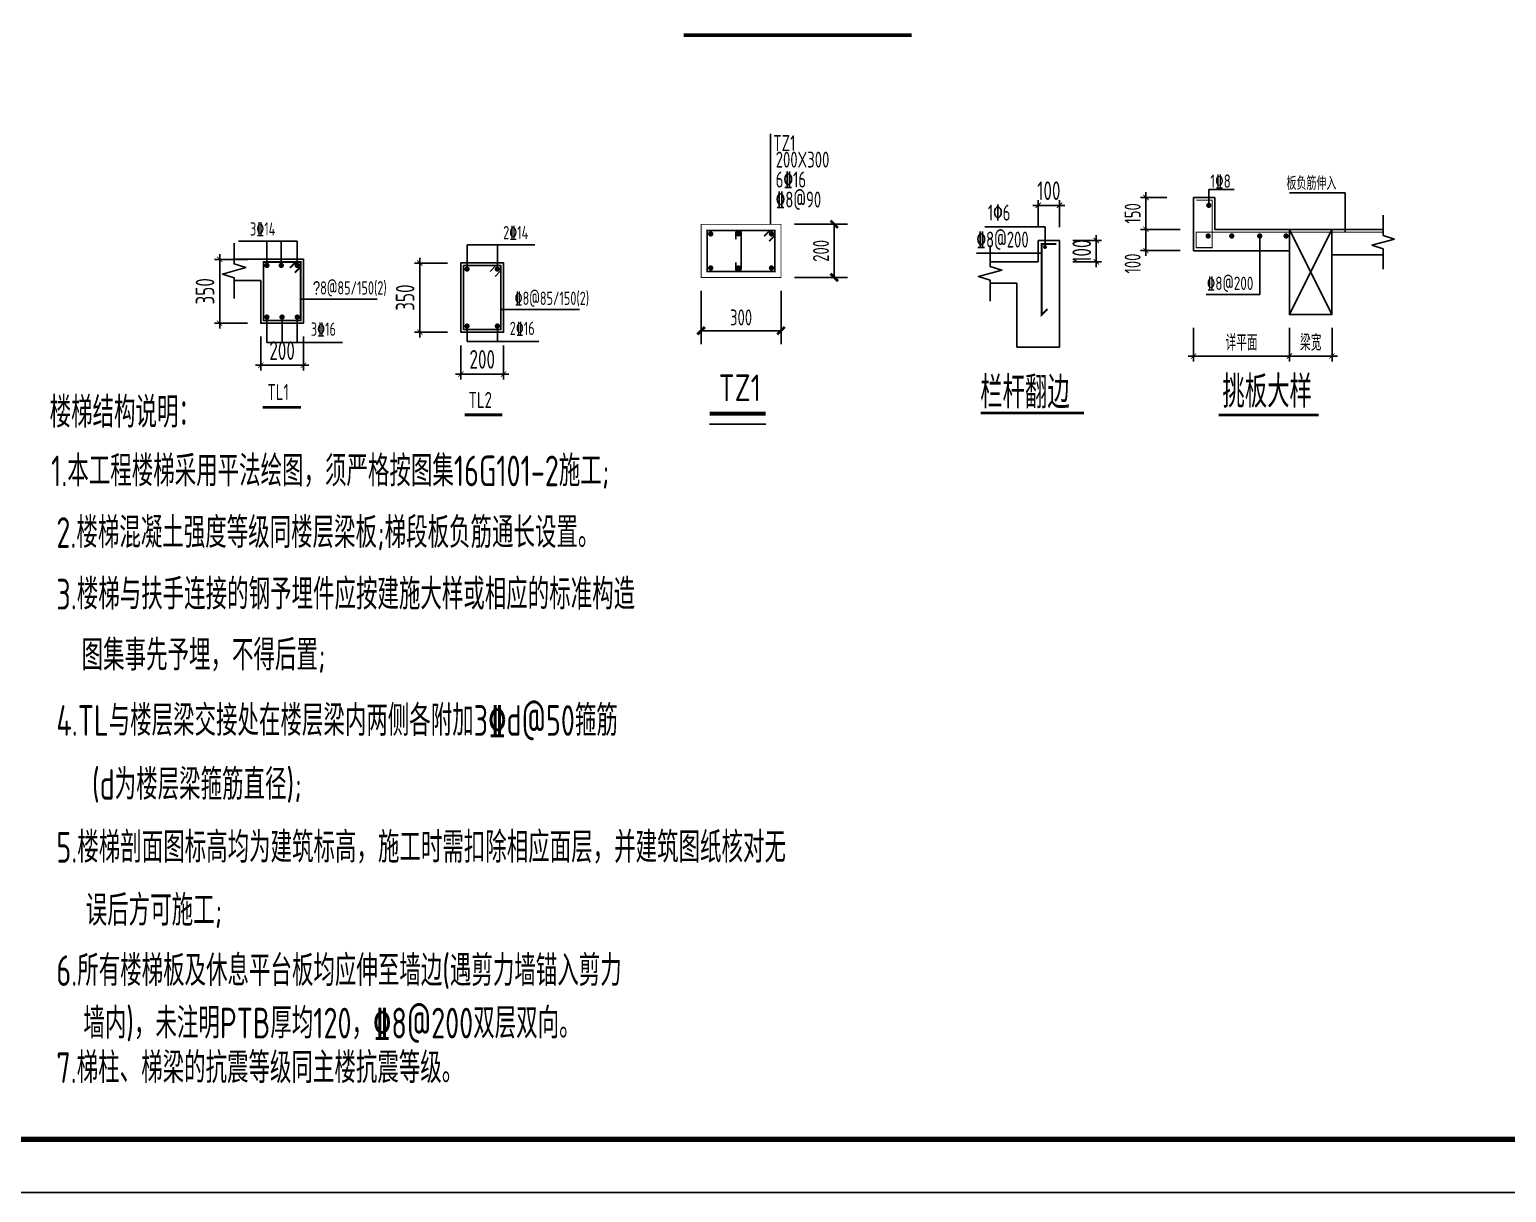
# Model space of a CAD drawing. Extents: x 169490 to 7584583, y -2399407 to 1374371.
# Drawn here: x 617758 to 631624, y 467283 to 478203 of the extents above; entities that cross this region are included whole.
import ezdxf
from ezdxf.enums import TextEntityAlignment as Align

# ---------------------------------------------------------------- set-up
doc = ezdxf.new("R2010")
doc.units = 0
doc.header["$LTSCALE"] = 100
doc.linetypes.add('H3普通虚线', pattern=[4.2, 3, -1.2])
doc.layers.get('0').update_dxf_attribs({"linetype": 'CONTINUOUS'})
doc.layers.get('DEFPOINTS').update_dxf_attribs({"linetype": 'CONTINUOUS'})
for name, color, linetype in [('COLU', 7, 'CONTINUOUS'), ('DIM', 3, 'CONTINUOUS'), ('DIM_SYMB', 3, 'CONTINUOUS'), ('S-BEAM-LINE2', 4, 'H3普通虚线'), ('S-DETL-DIM', 151, 'CONTINUOUS'), ('S-DETL-LINE1', 2, 'CONTINUOUS'), ('S-DETL-LINE2', 2, 'H3普通虚线'), ('S-DETL-TEXT', 7, 'CONTINUOUS'), ('S-SLAB-DIM', 92, 'CONTINUOUS'), ('S-SLAB-RBAR', 1, 'CONTINUOUS'), ('STAIR', 2, 'CONTINUOUS'), ('STEEL', 6, 'CONTINUOUS'), ('TEXT', 7, 'CONTINUOUS'), ('THIN', 190, 'CONTINUOUS'), ('WALL_REIN', 1, 'CONTINUOUS'), ('WALL_TEXT', 7, 'CONTINUOUS'), ('图框', 140, 'CONTINUOUS'), ('文字', 7, 'CONTINUOUS'), ('楼梯', 7, 'CONTINUOUS'), ('门编号', 6, 'CONTINUOUS')]:
    doc.layers.add(name, color=color, linetype=linetype)
doc.layers.add('rein', color=10, linetype='CONTINUOUS', lineweight=18)
doc.styles.add('TS', font='tssdeng.shx', dxfattribs={"width": 0.7, "height": 350, "bigfont": 'tssdchn.shx'})
doc.styles.add('TSSD_Dimension', font='Tssdeng.shx', dxfattribs={"width": 0.7, "bigfont": 'tssdchn.shx'})
doc.styles.add('TSSD_Label', font='Tssdeng.shx', dxfattribs={"width": 0.7, "bigfont": 'hztxt.shx'})
doc.styles.add('TSSD_REIN', font='tssdeng.shx', dxfattribs={"width": 0.7, "bigfont": 'hztxt.shx'})
doc.dimstyles.new('TSSD_20_100', dxfattribs={"dimtxt": 300, "dimasz": 100, "dimexe": 250, "dimexo": 250, "dimgap": 100, "dimtad": 1, "dimdec": 0, "dimlfac": 0.2, "dimzin": 0, "dimdsep": 46, "dimtxsty": 'TSSD_Dimension', "dimblk": '_TSDBK', "dimcen": 0, "dimclrt": 7, "dimadec": 0, "dimazin": 0, "dimtfac": 1, "dimtdec": 0, "dimtix": 1, "dimtmove": 2, "dimatfit": 3, "dimldrblk": '_TSDBK', "dimfxl": 1, "dimtolj": 1, "dimtzin": 0, "dimarcsym": 0})
doc.dimstyles.new('TSSD_25_50', dxfattribs={"dimtxt": 150, "dimasz": 50, "dimexe": 50, "dimexo": 125, "dimgap": 50, "dimtad": 1, "dimdec": 0, "dimlfac": 0.5, "dimzin": 0, "dimdsep": 46, "dimtxsty": 'TSSD_Dimension', "dimblk": 'ARCHTICK', "dimblk1": 'ARCHTICK', "dimblk2": 'ARCHTICK', "dimcen": 0, "dimdle": 50, "dimclrt": 7, "dimadec": 0, "dimazin": 0, "dimtfac": 1, "dimtdec": 0, "dimtix": 1, "dimtmove": 2, "dimatfit": 3, "dimfxl": 1, "dimtolj": 1, "dimtzin": 0, "dimarcsym": 0})
doc.dimstyles.new('TSSD_50_50', dxfattribs={"dimtxt": 175, "dimasz": 50, "dimexe": 50, "dimexo": 125, "dimgap": 50, "dimtad": 1, "dimdec": 0, "dimzin": 0, "dimdsep": 46, "dimtxsty": 'TSSD_Dimension', "dimblk": 'ARCHTICK', "dimblk1": 'ARCHTICK', "dimblk2": 'ARCHTICK', "dimcen": 0, "dimdle": 50, "dimclrt": 7, "dimadec": 0, "dimazin": 0, "dimtfac": 1, "dimtdec": 0, "dimtix": 1, "dimtmove": 2, "dimatfit": 3, "dimfxl": 1, "dimtolj": 1, "dimtzin": 0, "dimarcsym": 0})

# ---------------------------------------------------------------- blocks, each defined once
blk = doc.blocks.new('_ARCHTICK')
at = {"const_width": 0.15}
blk.add_lwpolyline([(-0.5, -0.5), (0.5, 0.5)], dxfattribs=at)
blk = doc.blocks.new('*D3937')
at = {"layer": 'DEFPOINTS', "color": 0, "transparency": 16777216}
for p in [(619929, 475445), (620329, 475445), (620329, 475051)]:
    blk.add_point(p, dxfattribs=at)
at = {"layer": 'S-DETL-DIM', "color": 0, "lineweight": -2, "transparency": 16777216}
for p, q in [((619929, 475320), (619929, 475001)), ((620329, 475320), (620329, 475001)), ((619879, 475051), (620379, 475051))]:
    blk.add_line(p, q, dxfattribs=at)
at = {"layer": 'S-DETL-DIM', "color": 0, "lineweight": -2, "transparency": 16777216, "xscale": 50, "yscale": 50, "zscale": 50, "rotation": 180}
blk.add_blockref('_ARCHTICK', (619929, 475051), dxfattribs=at)
at = {"layer": 'S-DETL-DIM', "color": 0, "lineweight": -2, "transparency": 16777216, "xscale": 50, "yscale": 50, "zscale": 50}
blk.add_blockref('_ARCHTICK', (620329, 475051), dxfattribs=at)
at = {"layer": 'S-DETL-DIM', "color": 7, "transparency": 16777216, "insert": (620129, 475188), "char_height": 175, "attachment_point": 5, "style": 'TSSD_Dimension'}
blk.add_mtext('\\A1;200', dxfattribs=at)
blk = doc.blocks.new('*D3938')
at = {"layer": 'DEFPOINTS', "color": 0, "transparency": 16777216}
for p in [(619543, 476045), (619929, 476045), (619929, 475445)]:
    blk.add_point(p, dxfattribs=at)
at = {"layer": 'S-DETL-DIM', "color": 0, "lineweight": -2, "transparency": 16777216}
for p, q in [((619804, 476045), (619493, 476045)), ((619543, 475395), (619543, 476095)), ((619804, 475445), (619493, 475445))]:
    blk.add_line(p, q, dxfattribs=at)
at = {"layer": 'S-DETL-DIM', "color": 0, "lineweight": -2, "transparency": 16777216, "xscale": 50, "yscale": 50, "zscale": 50}
for p, rotation in [((619543, 476045), 90), ((619543, 475445), 270)]:
    blk.add_blockref('_ARCHTICK', p, dxfattribs=dict(at, rotation=rotation))
at = {"layer": 'S-DETL-DIM', "color": 7, "transparency": 16777216, "insert": (619405, 475745), "char_height": 175, "attachment_point": 5, "rotation": 90, "style": 'TSSD_Dimension'}
blk.add_mtext('\\A1;350', dxfattribs=at)
blk = doc.blocks.new('*D3939')
at = {"layer": 'DEFPOINTS', "color": 0, "transparency": 16777216}
for p in [(621808, 475361), (622208, 475361), (622208, 474968)]:
    blk.add_point(p, dxfattribs=at)
at = {"layer": 'S-DETL-DIM', "color": 0, "lineweight": -2, "transparency": 16777216}
for p, q in [((621808, 475236), (621808, 474918)), ((622208, 475236), (622208, 474918)), ((621758, 474968), (622258, 474968))]:
    blk.add_line(p, q, dxfattribs=at)
at = {"layer": 'S-DETL-DIM', "color": 0, "lineweight": -2, "transparency": 16777216, "xscale": 50, "yscale": 50, "zscale": 50, "rotation": 180}
blk.add_blockref('_ARCHTICK', (621808, 474968), dxfattribs=at)
at = {"layer": 'S-DETL-DIM', "color": 0, "lineweight": -2, "transparency": 16777216, "xscale": 50, "yscale": 50, "zscale": 50}
blk.add_blockref('_ARCHTICK', (622208, 474968), dxfattribs=at)
at = {"layer": 'S-DETL-DIM', "color": 7, "transparency": 16777216, "insert": (622008, 475106), "char_height": 175, "attachment_point": 5, "style": 'TSSD_Dimension'}
blk.add_mtext('\\A1;200', dxfattribs=at)
blk = doc.blocks.new('*D3940')
at = {"layer": 'DEFPOINTS', "color": 0, "transparency": 16777216}
for p in [(621422, 476011), (621808, 476011), (621808, 475361)]:
    blk.add_point(p, dxfattribs=at)
at = {"layer": 'S-DETL-DIM', "color": 0, "lineweight": -2, "transparency": 16777216}
for p, q in [((621422, 475311), (621422, 476061)), ((621683, 476011), (621372, 476011)), ((621683, 475361), (621372, 475361))]:
    blk.add_line(p, q, dxfattribs=at)
at = {"layer": 'S-DETL-DIM', "color": 0, "lineweight": -2, "transparency": 16777216, "xscale": 50, "yscale": 50, "zscale": 50}
for p, rotation in [((621422, 476011), 90), ((621422, 475361), 270)]:
    blk.add_blockref('_ARCHTICK', p, dxfattribs=dict(at, rotation=rotation))
at = {"layer": 'S-DETL-DIM', "color": 7, "transparency": 16777216, "insert": (621284, 475686), "char_height": 175, "attachment_point": 5, "rotation": 90, "style": 'TSSD_Dimension'}
blk.add_mtext('\\A1;350', dxfattribs=at)
blk = doc.blocks.new('*D48')
at = {"layer": 'DEFPOINTS', "color": 0, "transparency": 16777216}
for p in [(1035447, 213916), (1035447, 213716), (1035793, 213716)]:
    blk.add_point(p, dxfattribs=at)
at = {"layer": 'S-DETL-DIM', "color": 0, "lineweight": -2, "transparency": 16777216}
for p, q in [((1035793, 213916), (1035793, 213966)), ((1035572, 213916), (1035843, 213916)), ((1035793, 213916), (1035793, 213716)), ((1035572, 213716), (1035843, 213716)), ((1035793, 213716), (1035793, 213666))]:
    blk.add_line(p, q, dxfattribs=at)
at = {"layer": 'S-DETL-DIM', "color": 0, "lineweight": -2, "transparency": 16777216, "xscale": 50, "yscale": 50, "zscale": 50}
for p, rotation in [((1035793, 213916), 270), ((1035793, 213716), 90)]:
    blk.add_blockref('_ARCHTICK', p, dxfattribs=dict(at, rotation=rotation))
at = {"layer": 'S-DETL-DIM', "color": 7, "transparency": 16777216, "insert": (1035656, 213816), "char_height": 175, "attachment_point": 5, "rotation": 90, "style": 'TSSD_Dimension'}
blk.add_mtext('\\A1;100', dxfattribs=at)
blk = doc.blocks.new('*D49')
at = {"layer": 'DEFPOINTS', "color": 0, "transparency": 16777216}
for p in [(1035247, 214246), (1035247, 213916), (1035447, 213916)]:
    blk.add_point(p, dxfattribs=at)
at = {"layer": 'S-DETL-DIM', "color": 0, "lineweight": -2, "transparency": 16777216}
for p, q in [((1035247, 214246), (1035197, 214246)), ((1035247, 214041), (1035247, 214296)), ((1035447, 214246), (1035247, 214246)), ((1035447, 214041), (1035447, 214296)), ((1035447, 214246), (1035497, 214246))]:
    blk.add_line(p, q, dxfattribs=at)
at = {"layer": 'S-DETL-DIM', "color": 0, "lineweight": -2, "transparency": 16777216, "xscale": 50, "yscale": 50, "zscale": 50}
blk.add_blockref('_ARCHTICK', (1035247, 214246), dxfattribs=at)
at = {"layer": 'S-DETL-DIM', "color": 0, "lineweight": -2, "transparency": 16777216, "xscale": 50, "yscale": 50, "zscale": 50, "rotation": 180}
blk.add_blockref('_ARCHTICK', (1035447, 214246), dxfattribs=at)
at = {"layer": 'S-DETL-DIM', "color": 7, "transparency": 16777216, "insert": (1035347, 214384), "char_height": 175, "attachment_point": 5, "style": 'TSSD_Dimension'}
blk.add_mtext('\\A1;100', dxfattribs=at)
blk = doc.blocks.new('*D3941')
at = {"layer": 'DEFPOINTS', "color": 0, "transparency": 16777216}
for p in [(628686, 476327), (628239, 476127), (628686, 476127)]:
    blk.add_point(p, dxfattribs=at)
at = {"layer": 'S-SLAB-DIM', "color": 0, "lineweight": -2, "transparency": 16777216}
for p, q in [((628561, 476327), (628189, 476327)), ((628239, 476377), (628239, 476077)), ((628561, 476127), (628189, 476127))]:
    blk.add_line(p, q, dxfattribs=at)
at = {"layer": 'S-SLAB-DIM', "color": 0, "lineweight": -2, "transparency": 16777216, "xscale": 50, "yscale": 50, "zscale": 50}
for p, rotation in [((628239, 476327), 90), ((628239, 476127), 270)]:
    blk.add_blockref('_ARCHTICK', p, dxfattribs=dict(at, rotation=rotation))
at = {"layer": 'S-SLAB-DIM', "color": 7, "transparency": 16777216, "insert": (628114, 476006), "char_height": 150, "attachment_point": 5, "rotation": 90, "style": 'TSSD_Dimension'}
blk.add_mtext('\\A1;100', dxfattribs=at)
blk = doc.blocks.new('*D3942')
at = {"layer": 'DEFPOINTS', "color": 0, "transparency": 16777216}
for p in [(629586, 475527), (629986, 475527), (629986, 475137)]:
    blk.add_point(p, dxfattribs=at)
at = {"layer": 'S-SLAB-DIM', "color": 0, "lineweight": -2, "transparency": 16777216}
for p, q in [((629586, 475402), (629586, 475087)), ((629986, 475402), (629986, 475087)), ((629536, 475137), (630036, 475137))]:
    blk.add_line(p, q, dxfattribs=at)
at = {"layer": 'S-SLAB-DIM', "color": 0, "lineweight": -2, "transparency": 16777216, "xscale": 50, "yscale": 50, "zscale": 50, "rotation": 180}
blk.add_blockref('_ARCHTICK', (629586, 475137), dxfattribs=at)
at = {"layer": 'S-SLAB-DIM', "color": 0, "lineweight": -2, "transparency": 16777216, "xscale": 50, "yscale": 50, "zscale": 50}
blk.add_blockref('_ARCHTICK', (629986, 475137), dxfattribs=at)
at = {"layer": 'S-SLAB-DIM', "color": 7, "transparency": 16777216, "insert": (629786, 475262), "char_height": 150, "attachment_point": 5, "style": 'TSSD_Dimension'}
blk.add_mtext('\\A1;梁宽', dxfattribs=at)
blk = doc.blocks.new('*D3943')
at = {"layer": 'DEFPOINTS', "color": 0, "transparency": 16777216}
for p in [(628686, 475527), (629586, 475527), (629586, 475137)]:
    blk.add_point(p, dxfattribs=at)
at = {"layer": 'S-SLAB-DIM', "color": 0, "lineweight": -2, "transparency": 16777216}
for p, q in [((628686, 475402), (628686, 475087)), ((629586, 475402), (629586, 475087)), ((628636, 475137), (629636, 475137))]:
    blk.add_line(p, q, dxfattribs=at)
at = {"layer": 'S-SLAB-DIM', "color": 0, "lineweight": -2, "transparency": 16777216, "xscale": 50, "yscale": 50, "zscale": 50, "rotation": 180}
blk.add_blockref('_ARCHTICK', (628686, 475137), dxfattribs=at)
at = {"layer": 'S-SLAB-DIM', "color": 0, "lineweight": -2, "transparency": 16777216, "xscale": 50, "yscale": 50, "zscale": 50}
blk.add_blockref('_ARCHTICK', (629586, 475137), dxfattribs=at)
at = {"layer": 'S-SLAB-DIM', "color": 7, "transparency": 16777216, "insert": (629136, 475262), "char_height": 150, "attachment_point": 5, "style": 'TSSD_Dimension'}
blk.add_mtext('\\A1;详平面', dxfattribs=at)
blk = doc.blocks.new('*D3944')
at = {"layer": 'DEFPOINTS', "color": 0, "transparency": 16777216}
for p in [(628239, 476627), (628561, 476627), (628561, 476327)]:
    blk.add_point(p, dxfattribs=at)
at = {"layer": 'S-SLAB-DIM', "color": 0, "lineweight": -2, "transparency": 16777216}
for p, q in [((628436, 476627), (628189, 476627)), ((628239, 476627), (628239, 476677)), ((628239, 476327), (628239, 476627)), ((628436, 476327), (628189, 476327)), ((628239, 476327), (628239, 476277))]:
    blk.add_line(p, q, dxfattribs=at)
at = {"layer": 'S-SLAB-DIM', "color": 0, "lineweight": -2, "transparency": 16777216, "xscale": 50, "yscale": 50, "zscale": 50}
for p, rotation in [((628239, 476627), 270), ((628239, 476327), 90)]:
    blk.add_blockref('_ARCHTICK', p, dxfattribs=dict(at, rotation=rotation))
at = {"layer": 'S-SLAB-DIM', "color": 7, "transparency": 16777216, "insert": (628114, 476477), "char_height": 150, "attachment_point": 5, "rotation": 90, "style": 'TSSD_Dimension'}
blk.add_mtext('\\A1;150', dxfattribs=at)
blk = doc.blocks.new('_TSDBK')
blk.add_line((-1, 0), (0, 0))
at = {"const_width": 0.5}
blk.add_lwpolyline([(-0.7, -0.7), (0.7, 0.7)], dxfattribs=at)
blk = doc.blocks.new('*D3945')
at = {"layer": 'DEFPOINTS', "color": 0, "ltscale": 50, "transparency": 16777216}
for p in [(624063, 475875), (624813, 475875), (624813, 475375)]:
    blk.add_point(p, dxfattribs=at)
at = {"layer": 'DIM', "color": 0, "lineweight": -2, "ltscale": 50, "transparency": 16777216}
for p, q in [((624063, 475750), (624063, 475250)), ((624813, 475750), (624813, 475250)), ((624113, 475375), (624763, 475375))]:
    blk.add_line(p, q, dxfattribs=at)
at = {"layer": 'DIM', "color": 0, "lineweight": -2, "ltscale": 50, "transparency": 16777216, "xscale": 50, "yscale": 50, "zscale": 50, "rotation": 180}
blk.add_blockref('_TSDBK', (624063, 475375), dxfattribs=at)
at = {"layer": 'DIM', "color": 0, "lineweight": -2, "ltscale": 50, "transparency": 16777216, "xscale": 50, "yscale": 50, "zscale": 50}
blk.add_blockref('_TSDBK', (624813, 475375), dxfattribs=at)
at = {"layer": 'DIM', "color": 7, "ltscale": 50, "transparency": 16777216, "insert": (624438, 475500), "char_height": 150, "attachment_point": 5, "style": 'TSSD_Dimension'}
blk.add_mtext('\\A1;300', dxfattribs=at)
blk = doc.blocks.new('*D3946')
at = {"layer": 'DEFPOINTS', "color": 0, "ltscale": 50, "transparency": 16777216}
for p in [(624813, 476375), (625313, 476375), (624813, 475875)]:
    blk.add_point(p, dxfattribs=at)
at = {"layer": 'DIM', "color": 0, "lineweight": -2, "ltscale": 50, "transparency": 16777216}
for p, q in [((624938, 476375), (625438, 476375)), ((625313, 475925), (625313, 476325)), ((624938, 475875), (625438, 475875))]:
    blk.add_line(p, q, dxfattribs=at)
at = {"layer": 'DIM', "color": 0, "lineweight": -2, "ltscale": 50, "transparency": 16777216, "xscale": 50, "yscale": 50, "zscale": 50}
for p, rotation in [((625313, 476375), 90), ((625313, 475875), 270)]:
    blk.add_blockref('_TSDBK', p, dxfattribs=dict(at, rotation=rotation))
at = {"layer": 'DIM', "color": 7, "ltscale": 50, "transparency": 16777216, "insert": (625188, 476125), "char_height": 150, "attachment_point": 5, "rotation": 90, "style": 'TSSD_Dimension'}
blk.add_mtext('\\A1;200', dxfattribs=at)
blk = doc.blocks.new('BW-28260002', base_point=(1034667.6, 212295.9, 0))
at = {"layer": 'DIM', "color": 7, "const_width": 25}
blk.add_lwpolyline([(1034707.6, 212295.9), (1035677.4, 212295.9)], dxfattribs=at)
at = {"layer": 'S-DETL-LINE1'}
for p, q in [((1035446.6, 213916), (1035246.6, 213916)), ((1035246.6, 213916), (1035246.6, 213716)), ((1035446.6, 212916), (1035446.6, 213916)), ((1035246.6, 213716), (1034796.3, 213716)), ((1035046.6, 213516), (1034796.3, 213516)), ((1035046.6, 212916), (1035046.6, 213516)), ((1035446.6, 212916), (1035046.6, 212916))]:
    blk.add_line(p, q, dxfattribs=at)
blk.add_lwpolyline([(1034796.3, 213347.8), (1034796.3, 213542.8), (1034686.3, 213577.8), (1034906.3, 213637.8), (1034796.3, 213672.8), (1034796.3, 213867.8)], dxfattribs=at)
at = {"layer": 'STEEL', "const_width": 17.5}
blk.add_lwpolyline([(1035417.5, 213883.7), (1035280.4, 213883.7), (1035280.4, 213220.1), (1035333.4, 213273.1)], dxfattribs=at)
blk.add_lwpolyline([(1035320.6, 213855.1, -1), (1035301.8, 213855.1, -1)], format="xyb", close=True, dxfattribs=at)
at = {"layer": 'TEXT'}
for p, q in [((1035311.2, 214045.9), (1034746.2, 214045.9)), ((1035311.2, 213855.6), (1035311.2, 214045.9)), ((1034668.7, 213796.6), (1035270.4, 213796.6))]:
    blk.add_line(p, q, dxfattribs=at)
at = {"layer": 'S-DETL-TEXT', "style": 'TSSD_Label', "width": 0.7}
blk.add_text('栏杆翻边', height=300, dxfattribs=at).set_placement((1034702.8, 212339.5))
at = {"layer": 'TEXT', "style": 'TSSD_REIN', "width": 0.7}
for s, p in [('1\x826', (1034774.1, 214058)), ('\x848@200', (1034667.6, 213805.1))]:
    blk.add_text(s, height=150, dxfattribs=at).set_placement(p, align=Align.BOTTOM_LEFT)
at = {"layer": 'S-DETL-DIM'}
dim = blk.add_linear_dim(base=(1035246.6, 214246), p1=(1035446.6, 213916), p2=(1035246.6, 213916), angle=180, dimstyle='TSSD_25_50', dxfattribs=at)
dim.commit()
dim.dimension.update_dxf_attribs({"geometry": '*D49', "text_midpoint": (1035346.6, 214383.5)})
dim = blk.add_linear_dim(base=(1035793, 213716), p1=(1035446.6, 213916), p2=(1035446.6, 213716), angle=90, text='100', dimstyle='TSSD_25_50', dxfattribs=at)
dim.commit()
dim.dimension.update_dxf_attribs({"geometry": '*D48', "text_midpoint": (1035655.5, 213816)})

msp = doc.modelspace()

# ---------------------------------------------------------------- linework, layer by layer
at = {"layer": 'COLU', "const_width": 7.5}
msp.add_lwpolyline([(624813.2, 476374.5), (624063.2, 476374.5), (624063.2, 475874.5), (624813.2, 475874.5)], close=True, dxfattribs=at)
at = {"layer": 'DIM_SYMB', "const_width": 35}
msp.add_lwpolyline([(623898.8, 478150.4), (626038.8, 478150.4)], dxfattribs=at)
at = {"layer": 'rein', "ltscale": 50, "const_width": 15, "flags": 128}
msp.add_lwpolyline([(624701, 476216.4), (624755.7, 476271.1), (624755.7, 476317), (624120.7, 476317), (624120.7, 475932), (624755.7, 475932), (624755.7, 476317), (624709.7, 476317), (624655, 476262.4)], dxfattribs=at)
at = {"layer": 'rein', "ltscale": 50, "const_width": 25, "flags": 128}
for points in [[(624140.7, 476284.5, 1), (624165.7, 476284.5, 1)], [(624400.2, 476284.5, 1), (624425.2, 476284.5, 1)], [(624710.7, 476284.5, 1), (624735.7, 476284.5, 1)], [(624140.7, 475964.5, 1), (624165.7, 475964.5, 1)], [(624400.2, 475964.5, 1), (624425.2, 475964.5, 1)], [(624710.7, 475964.5, 1), (624735.7, 475964.5, 1)]]:
    msp.add_lwpolyline(points, format="xyb", close=True, dxfattribs=at)
at = {"layer": 'rein', "ltscale": 50, "const_width": 15, "flags": 128}
msp.add_lwpolyline([(624388.2, 476232), (624388.2, 476292, -1), (624438.2, 476292), (624438.2, 475957, -1), (624388.2, 475957), (624388.2, 476017)], format="xyb", dxfattribs=at)
at = {"layer": 'rein', "const_width": 25}
for points in [[(619973.7, 475988, 1), (619998.7, 475988, 1)], [(620108.5, 475988, 1), (620133.5, 475988, 1)], [(620258.7, 475988, 1), (620283.7, 475988, 1)], [(621852.6, 475953.9, 1), (621877.6, 475953.9, 1)], [(622137.6, 475953.9, 1), (622162.6, 475953.9, 1)], [(619973.7, 475503, 1), (619998.7, 475503, 1)], [(620115.9, 475503, 1), (620140.9, 475503, 1)], [(620258.7, 475503, 1), (620283.7, 475503, 1)], [(621852.6, 475418.9, 1), (621877.6, 475418.9, 1)], [(622137.6, 475418.9, 1), (622162.6, 475418.9, 1)]]:
    msp.add_lwpolyline(points, format="xyb", close=True, dxfattribs=at)
at = {"layer": 'S-BEAM-LINE2', "linetype": 'ByBlock'}
for p, q in [((629985.7, 476326.6), (629585.7, 475526.6)), ((629585.7, 476326.6), (629985.7, 475526.6))]:
    msp.add_line(p, q, dxfattribs=at)
msp.add_lwpolyline([(629585.7, 476326.6), (629985.7, 476326.6), (629985.7, 475526.6), (629585.7, 475526.6)], close=True, dxfattribs=at)
at = {"layer": 'S-DETL-LINE1'}
for p, q in [((619928.7, 476045.5), (619678.3, 476045.5)), ((620328.7, 475695.5), (620328.7, 475924.9)), ((619928.7, 475845.5), (619678.3, 475845.5))]:
    msp.add_line(p, q, dxfattribs=at)
for points in [[(619678.3, 475677.3), (619678.3, 475872.3), (619568.3, 475907.3), (619788.3, 475967.3), (619678.3, 476002.3), (619678.3, 476197.3)], [(619928.7, 475845.5), (619928.7, 475445.5), (620328.7, 475445.5), (620328.7, 476045.5), (619928.7, 476045.5)]]:
    msp.add_lwpolyline(points, dxfattribs=at)
msp.add_lwpolyline([(621807.6, 475361.4), (622207.6, 475361.4), (622207.6, 476011.4), (621807.6, 476011.4)], close=True, dxfattribs=at)
at = {"layer": 'S-DETL-LINE2', "ltscale": 10}
msp.add_lwpolyline([(630466.4, 475952.2), (630466.4, 476144.2), (630360.8, 476177.8), (630572, 476235.4), (630466.4, 476269), (630466.4, 476461)], dxfattribs=at)
at = {"layer": 'S-DETL-TEXT'}
for p, q in [((620271.2, 476216.9), (619720.3, 476216.9)), ((621021.5, 475672.3), (620303.7, 475672.3)), ((620696, 475265.4), (619986.2, 475265.4))]:
    msp.add_line(p, q, dxfattribs=at)
at = {"layer": 'S-DETL-TEXT', "ltscale": 0.03}
for p, q in [((619986.2, 475988), (619986.2, 476216.9)), ((620121, 475988), (620121, 476216.9)), ((620271.2, 475988), (620271.2, 476216.9)), ((622500.9, 476182.8), (621865.1, 476182.8)), ((621865.1, 475953.9), (621865.1, 476182.8)), ((622150.1, 475953.9), (622150.1, 476182.8)), ((619986.2, 475503), (619986.2, 475265.4)), ((620128.4, 475503), (620128.4, 475265.4)), ((620271.2, 475503), (620271.2, 475265.4)), ((622922.1, 475574.7), (622182.6, 475574.7)), ((621865.1, 475418.9), (621865.1, 475272.4)), ((622150.1, 475418.9), (622150.1, 475272.4)), ((622539.3, 475272.4), (621865.1, 475272.4))]:
    msp.add_line(p, q, dxfattribs=at)
at = {"layer": 'S-DETL-TEXT'}
for points, const_width in [([(620305.9, 474655.6), (619945.1, 474655.6)], 28), ([(622197.9, 474586), (621843.5, 474586)], 28), ([(628920.7, 474582.2), (629860.6, 474582.2)], 25)]:
    msp.add_lwpolyline(points, dxfattribs=dict(at, const_width=const_width))
at = {"layer": 'S-SLAB-RBAR'}
msp.add_lwpolyline([(622182.6, 475986.4), (621832.6, 475986.4), (621832.6, 475386.4), (622182.6, 475386.4)], close=True, dxfattribs=at)
for points in [[(622136.7, 475986.4), (622082, 475931.7)], [(622127.9, 475885.8), (622182.6, 475940.5)]]:
    msp.add_lwpolyline(points, dxfattribs=at)
at = {"layer": 'STAIR', "linetype": 'ByBlock'}
for p, q in [((628685.7, 476626.6), (628685.7, 476126.6)), ((628885.7, 476626.6), (628685.7, 476626.6)), ((628885.7, 476326.6), (628885.7, 476626.6)), ((629585.7, 476326.6), (628885.7, 476326.6)), ((628685.7, 476126.6), (629585.7, 476126.6))]:
    msp.add_line(p, q, dxfattribs=at)
for points in [[(630466.4, 476326.6), (629985.7, 476326.6)], [(630466.4, 476086.6), (629985.7, 476086.6)]]:
    msp.add_lwpolyline(points, dxfattribs=at)
at = {"layer": 'STEEL', "const_width": 17.5}
msp.add_lwpolyline([(620303.7, 476020.5), (619953.7, 476020.5), (619953.7, 475470.5), (620303.7, 475470.5)], close=True, dxfattribs=at)
for points in [[(620257.7, 476020.5), (620203, 475965.8)], [(620249, 475919.8), (620303.7, 475974.5)]]:
    msp.add_lwpolyline(points, dxfattribs=at)
at = {"layer": 'THIN', "ltscale": 50}
msp.add_line((624713.2, 476374.5), (624713.2, 477225.1), dxfattribs=at)
at = {"layer": 'WALL_REIN'}
msp.add_lwpolyline([(628710.7, 476599.9, 10, 10, 0), (628860.8, 476599.9, 10, 10, 0), (628860.8, 476155.3, 10, 10, 0), (628710.7, 476155.3, 10, 10, 0), (628710.7, 476301.6, 10, 10, 0), (630466.4, 476301.6, 10, 10, 0), (630466.4, 476301.6, 10, 10, 0), (630466.4, 476301.6, 0, 0, 0)], format="xyseb", dxfattribs=at)
at = {"layer": 'WALL_REIN', "const_width": 25}
for points in [[(628841.7, 476552.6, -1), (628816.7, 476552.6, -1)], [(628835.8, 476264.7, -1), (628810.8, 476264.7, -1)], [(629056.8, 476264.7, -1), (629031.8, 476264.7, -1)], [(629319.8, 476264.7, -1), (629294.8, 476264.7, -1)], [(629567, 476264.7, -1), (629542, 476264.7, -1)]]:
    msp.add_lwpolyline(points, format="xyb", close=True, dxfattribs=at)
at = {"layer": 'WALL_TEXT', "linetype": 'ByBlock'}
for p, q in [((628829.2, 476552.6), (628829.2, 476702.1)), ((628829.2, 476702.1), (629067.1, 476702.1)), ((629307.3, 475716), (629307.3, 476264.7)), ((628803.9, 475716), (629307.3, 475716))]:
    msp.add_line(p, q, dxfattribs=at)
at = {"layer": 'WALL_TEXT'}
for p, q in [((630108.4, 476670.7), (629588, 476670.7)), ((630108.4, 476301.6), (630108.4, 476670.7))]:
    msp.add_line(p, q, dxfattribs=at)
at = {"layer": '图框'}
msp.add_lwpolyline([(593777.8, 467282.6), (635827.8, 467282.6), (635827.8, 496982.6), (593777.8, 496982.6)], close=True, dxfattribs=at)
at = {"layer": '图框', "const_width": 50}
msp.add_lwpolyline([(595027.8, 467782.6), (635327.8, 467782.6), (635327.8, 496482.6), (595027.8, 496482.6)], close=True, dxfattribs=at)
at = {"layer": '文字'}
msp.add_line((624143, 474498.5), (624669, 474498.5), dxfattribs=at)
at = {"layer": '文字', "const_width": 37.5}
msp.add_lwpolyline([(624143, 474596.5), (624669, 474596.5)], dxfattribs=at)

# ---------------------------------------------------------------- block references
msp.add_blockref('BW-28260002', (626647.8, 474601.9))

# ---------------------------------------------------------------- texts
at = {"layer": 'S-DETL-TEXT', "ltscale": 0.03, "style": 'TS', "width": 0.7}
msp.add_text('3%%13214', height=125, dxfattribs=at).set_placement((620066, 476268.6), align=Align.RIGHT)
at = {"layer": 'S-DETL-TEXT', "color": 42, "ltscale": 0.03, "style": 'TS', "width": 0.7}
msp.add_text('2%%13214', height=125, dxfattribs=at).set_placement((622204.3, 476234.5))
at = {"layer": 'S-DETL-TEXT', "color": 3, "ltscale": 0.03, "style": 'TS', "width": 0.7}
msp.add_text('\ue5328@85/150(2)', height=125, dxfattribs=at).set_placement((620764.6, 475714.7), align=Align.CENTER)
for s, p in [('%%1328@85/150(2)', (622311.5, 475617.1)), ('2%%13216', (622266.2, 475334.4))]:
    msp.add_text(s, height=125, dxfattribs=at).set_placement(p)
at = {"layer": 'S-DETL-TEXT', "color": 42, "ltscale": 0.03, "style": 'TS', "width": 0.7}
msp.add_text('3%%13216', height=125, dxfattribs=at).set_placement((620516.8, 475327.4), align=Align.CENTER)
at = {"layer": 'S-DETL-TEXT', "style": 'TSSD_Label', "width": 0.7}
for s, height, p in [('挑板大样', 300, (628956.9, 474652.7)), ('TL1', 150, (619990.9, 474724.5)), ('TL2', 150, (621879.5, 474649.7))]:
    msp.add_text(s, height=height, dxfattribs=at).set_placement(p)
at = {"layer": 'TEXT', "ltscale": 50, "style": 'TSSD_Dimension', "width": 0.7}
for s, p in [('TZ1', (624740, 477061.9)), ('200X300', (624763.2, 476907)), ('6%%13216', (624763.2, 476719.5)), ('%%1328@90', (624763.2, 476532))]:
    msp.add_text(s, height=150, dxfattribs=at).set_placement(p)
at = {"layer": 'TEXT', "style": 'TSSD_REIN', "width": 0.7}
for s, p in [('1.本工程楼梯采用平法绘图，须严格按图集16G101-2施工;', (617959.8, 473914.4)), ('2.楼梯混凝土强度等级同楼层梁板;梯段板负筋通长设置。', (618009.5, 473335.7)), ('3.楼梯与扶手连接的钢予埋件应按建施大样或相应的标准构造', (618009.5, 472756.9)), ('图集事先予埋，不得后置;', (618247.3, 472184.9)), ('4.TL与楼层梁交接处在楼层梁内两侧各附加3\x84d@50箍筋', (618009.5, 471570.8)), ('(d为楼层梁箍筋直径);', (618344, 470970.6)), ('5.楼梯剖面图标高均为建筑标高，施工时需扣除相应面层，并建筑图纸核对无', (618009.5, 470379.8)), ('误后方可施工;', (618285.4, 469788)), ('6.所有楼梯板及休息平台板均应伸至墙边(遇剪力墙锚入剪力', (618009.5, 469222.3))]:
    msp.add_text(s, height=288, dxfattribs=at).set_placement(p)
at = {"layer": 'TEXT', "color": 42, "style": 'TSSD_REIN', "width": 0.7}
msp.add_text('墙内)，未注明PTB厚均120，%%1328@200双层双向。', height=288, dxfattribs=at).set_placement((618262.9, 468729.1))
at = {"layer": 'TEXT', "color": 1, "style": 'TSSD_REIN', "width": 0.7}
msp.add_text('7.梯柱、梯梁的抗震等级同主楼抗震等级。', height=288, dxfattribs=at).set_placement((618009.5, 468310.1))
at = {"layer": 'WALL_TEXT', "style": 'TSSD_REIN', "width": 0.75}
for s, p in [('1%%1328', (628843.4, 476717.6)), ('板负筋伸入', (629558.5, 476697.8)), ('%%1328@200', (628809.9, 475757.7))]:
    msp.add_text(s, height=125, dxfattribs=at).set_placement(p)
at = {"layer": '楼梯', "color": 7, "style": 'TSSD_REIN', "width": 0.7}
msp.add_text('楼梯结构说明：', height=288, dxfattribs=at).set_placement((617946.4, 474465.5))
at = {"layer": '门编号', "color": 7, "style": 'TSSD_REIN', "width": 0.8}
msp.add_text('TZ1', height=250, dxfattribs=at).set_placement((624227.5, 474714.1))

# ---------------------------------------------------------------- dimensions: what is measured, and where the dimension line sits
at = {"layer": 'DIM', "ltscale": 50}
for p1, p2, picture, middle in [((624813.2, 475874.5), (624813.2, 476374.5), '*D3946', (625188.2, 476124.5)), ((624063.2, 475874.5), (624813.2, 475874.5), '*D3945', (624438.2, 475499.5))]:
    dim = msp.add_aligned_dim(p1=p1, p2=p2, distance=-500, dimstyle='TSSD_20_100', override={"dimscale": 0.5, "dimlfac": 0.4}, dxfattribs=at)
    dim.commit()
    dim.dimension.update_dxf_attribs({"geometry": picture, "text_midpoint": middle})
at = {"layer": 'S-DETL-DIM'}
for base, p1, p2, picture, middle in [((619542.7, 476045.5), (619928.7, 475445.5), (619928.7, 476045.5), '*D3938', (619405.2, 475745.5)), ((621421.6, 476011.4), (621807.6, 475361.4), (621807.6, 476011.4), '*D3940', (621284.1, 475686.4))]:
    dim = msp.add_linear_dim(base=base, p1=p1, p2=p2, angle=90, text='350', dimstyle='TSSD_50_50', dxfattribs=at)
    dim.commit()
    dim.dimension.update_dxf_attribs({"geometry": picture, "text_midpoint": middle})
for base, p1, p2, picture, middle in [((620328.7, 475050.8), (619928.7, 475445.5), (620328.7, 475445.5), '*D3937', (620128.7, 475188.3)), ((622207.6, 474968), (621807.6, 475361.4), (622207.6, 475361.4), '*D3939', (622007.6, 475105.5))]:
    dim = msp.add_linear_dim(base=base, p1=p1, p2=p2, text='200', dimstyle='TSSD_50_50', dxfattribs=at)
    dim.commit()
    dim.dimension.update_dxf_attribs({"geometry": picture, "text_midpoint": middle})
at = {"layer": 'S-SLAB-DIM'}
dim = msp.add_linear_dim(base=(628238.5, 476626.6), p1=(628560.7, 476326.6), p2=(628560.7, 476626.6), angle=90, dimstyle='TSSD_25_50', dxfattribs=at)
dim.commit()
dim.dimension.update_dxf_attribs({"geometry": '*D3944', "text_midpoint": (628113.5, 476476.6)})
dim = msp.add_linear_dim(base=(628238.5, 476126.6), p1=(628685.7, 476326.6), p2=(628685.7, 476126.6), angle=90, text='100', dimstyle='TSSD_25_50', dxfattribs=at)
dim.commit()
dim.dimension.update_dxf_attribs({"geometry": '*D3941', "text_midpoint": (628113.5, 476005.7), "dimtype": 160})
for base, p1, p2, text, picture, middle in [((629585.7, 475136.7), (628685.7, 475526.6), (629585.7, 475526.6), '详平面', '*D3943', (629135.7, 475261.7)), ((629985.7, 475136.7), (629585.7, 475526.6), (629985.7, 475526.6), '梁宽', '*D3942', (629785.7, 475261.7))]:
    dim = msp.add_linear_dim(base=base, p1=p1, p2=p2, text=text, dimstyle='TSSD_25_50', dxfattribs=at)
    dim.commit()
    dim.dimension.update_dxf_attribs({"geometry": picture, "text_midpoint": middle})

doc.saveas('drawing.dxf')
